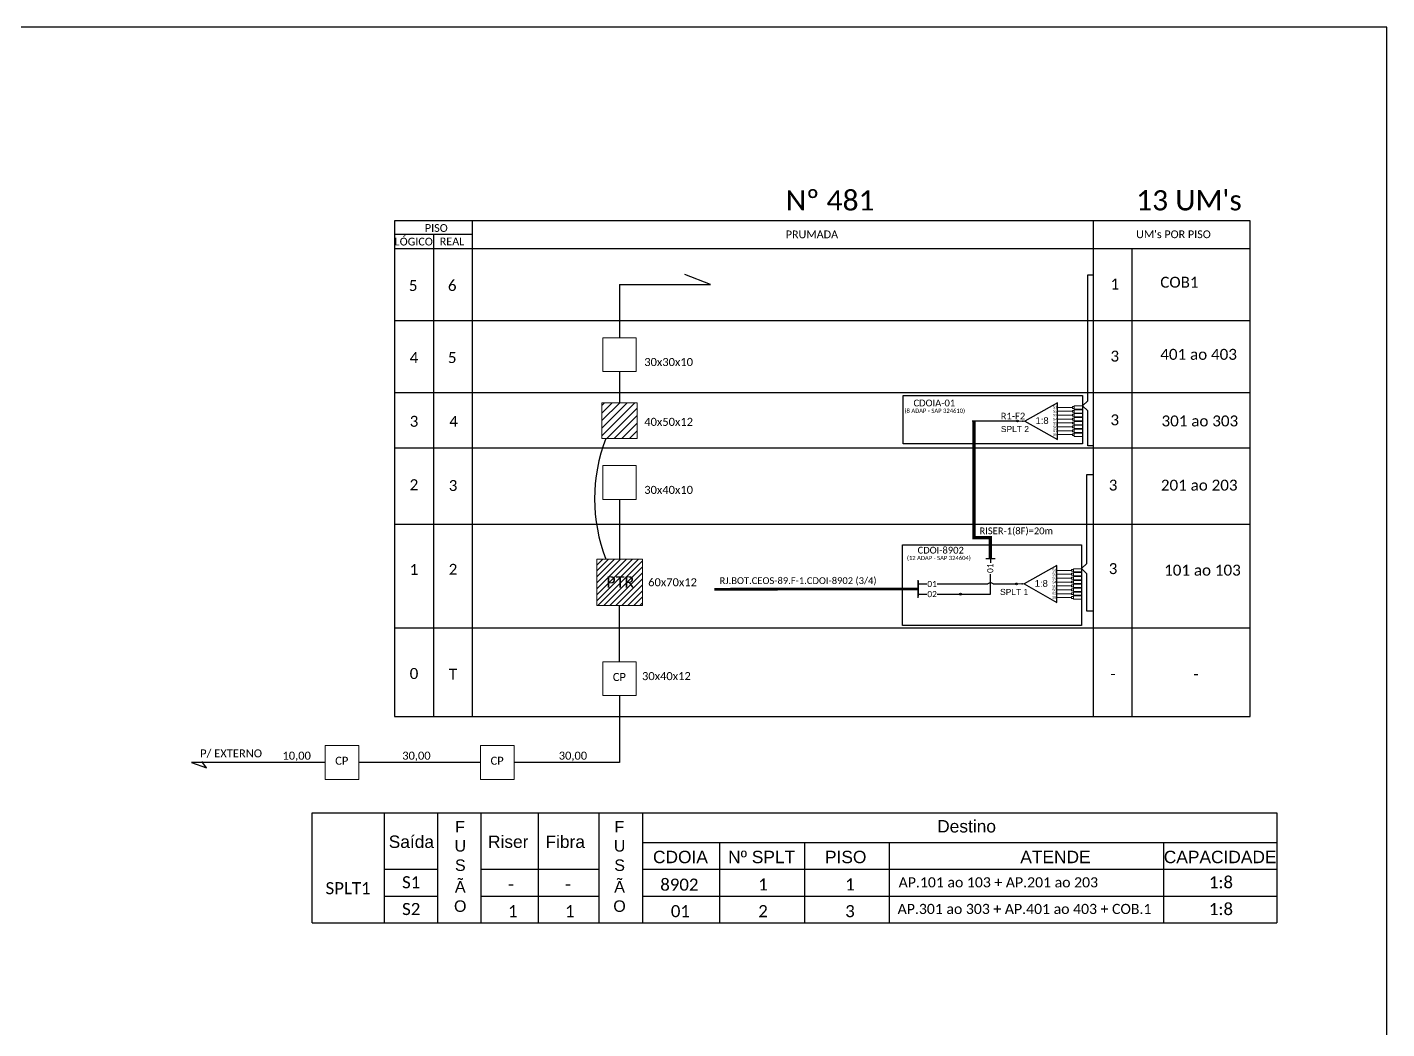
# Model space of a CAD drawing. Header units: metres. Extents: x -1286 to -445, y -500 to 94.
# Drawn here: x -848.1 to -445.1, y -202.8 to 94.2 of the extents above; entities that cross this region are included whole.
import ezdxf
from ezdxf.enums import TextEntityAlignment as Align

# ---------------------------------------------------------------- set-up
doc = ezdxf.new("R2010")
doc.units = ezdxf.units.M
doc.styles.add('ARIAL', font='arial.ttf')
doc.styles.add('WMF-Calibri0', font='calibri.ttf')

# ---------------------------------------------------------------- blocks, each defined once
blk = doc.blocks.new('SPLT_1-8_SC-APC')
at = {"color": 1}
blk.add_lwpolyline([(-7.37, -2.1), (-17.04, -7.55), (-7.37, -13), (-7.37, -2.1)], dxfattribs=at)
at = {"color": 3, "lineweight": 0}
for points in [[(-2.99, -3.51), (-7.37, -3.51)], [(-2.41, -3.02), (-2.41, -4)], [(-2.41, -3.02), (0, -3.02)], [(-2.41, -4), (0, -4)], [(-7.37, -4.66), (-2.99, -4.66)], [(-7.37, -5.82), (-2.99, -5.82)], [(-7.37, -6.97), (-2.99, -6.97)], [(-2.41, -4.17), (-2.41, -5.16)], [(-2.41, -4.17), (0, -4.17)], [(-2.41, -5.16), (0, -5.16)], [(-2.41, -5.32), (-2.41, -6.31)], [(-2.41, -5.32), (0, -5.32)], [(-2.41, -6.31), (0, -6.31)], [(-2.41, -6.48), (-2.41, -7.46)], [(-2.41, -6.48), (0, -6.48)], [(-2.41, -7.46), (0, -7.46)], [(-2.41, -7.63), (-2.41, -8.62)], [(-2.41, -7.63), (0, -7.63)], [(-7.37, -8.12), (-2.99, -8.12)], [(-7.37, -9.28), (-2.99, -9.28)], [(-7.37, -10.43), (-2.99, -10.43)], [(-7.37, -11.58), (-2.99, -11.58)], [(-2.41, -8.62), (0, -8.62)], [(-2.41, -8.78), (-2.41, -9.77)], [(-2.41, -8.78), (0, -8.78)], [(-2.41, -9.77), (0, -9.77)], [(-2.41, -9.94), (-2.41, -10.92)], [(-2.41, -9.94), (0, -9.94)], [(-2.41, -10.92), (0, -10.92)], [(-2.41, -11.09), (-2.41, -12.08)], [(-2.41, -11.09), (0, -11.09)], [(-2.41, -12.08), (0, -12.08)]]:
    blk.add_lwpolyline(points, dxfattribs=at)
for points in [[(-2.99, -3.22), (-2.41, -3.22), (-2.41, -3.8), (-2.99, -3.8)], [(-2.99, -4.38), (-2.41, -4.38), (-2.41, -4.95), (-2.99, -4.95)], [(-2.99, -5.53), (-2.41, -5.53), (-2.41, -6.1), (-2.99, -6.1)], [(-2.99, -6.68), (-2.41, -6.68), (-2.41, -7.26), (-2.99, -7.26)], [(-2.99, -7.84), (-2.41, -7.84), (-2.41, -8.41), (-2.99, -8.41)], [(-2.99, -8.99), (-2.41, -8.99), (-2.41, -9.56), (-2.99, -9.56)], [(-2.99, -10.14), (-2.41, -10.14), (-2.41, -10.72), (-2.99, -10.72)], [(-2.99, -11.3), (-2.41, -11.3), (-2.41, -11.87), (-2.99, -11.87)]]:
    blk.add_lwpolyline(points, close=True, dxfattribs=at)
at = {"color": 1, "lineweight": 0}
blk.add_lwpolyline([(-17.04, -7.55), (-19.26, -7.55)], dxfattribs=at)
at = {"color": 1, "style": 'ARIAL'}
for s, height, p in [('S1', 0.75, (-8.74, -3.78)), ('1:8', 2, (-13.91, -8.4)), ('S2', 0.75, (-8.74, -4.97)), ('S3', 0.75, (-8.74, -6.18)), ('S4', 0.75, (-8.74, -7.36)), ('S5', 0.75, (-8.74, -8.57)), ('S6', 0.75, (-8.74, -9.69)), ('S7', 0.75, (-8.74, -10.78)), ('S8', 0.75, (-8.74, -11.9))]:
    blk.add_text(s, height=height, dxfattribs=at).set_placement(p)
blk = doc.blocks.new('SPLITTER_')
blk.add_point((0, 0))
at = {"style": 'ARIAL', "flags": 4}
blk.add_attdef('SPLT', (0, -3.26), '', height=1.5, dxfattribs=at)

msp = doc.modelspace()

# ---------------------------------------------------------------- hatches: boundary and pattern name
h = msp.add_hatch()
h.set_pattern_fill('LINE', color=1, scale=0.5, angle=45)
h.set_pattern_definition([(45, (55.5941, 621.0766), (-1.122532, 1.122532), [])])
h.paths.add_polyline_path([(-667.29, -17.19), (-677.74, -17.19), (-677.74, -27.78), (-667.29, -27.78)])
h = msp.add_hatch(color=3)
h.dxf.hatch_style = 1
edge = h.paths.add_edge_path()
edge.add_arc((-554.56, -22.59), 0.242, 0, 360)
h = msp.add_hatch()
h.set_pattern_fill('ANSI31', color=1, scale=10, style=0)
h.set_pattern_definition([(45, (-1290.9188, -461.2339), (-0.8838835, 0.8838835), [])])
h.paths.add_polyline_path([(-679.3, -77.27), (-665.73, -77.27), (-665.73, -63.51), (-679.3, -63.51)])
h.paths.add_polyline_path([(-677.3, -72.92), (-667.21, -72.92), (-667.21, -67.77), (-677.3, -67.77)], flags=24)
h = msp.add_hatch(color=3)
h.dxf.hatch_style = 1
edge = h.paths.add_edge_path()
edge.add_arc((-554.83, -70.89), 0.256, 0, 360)
h = msp.add_hatch(color=3)
h.dxf.hatch_style = 1
edge = h.paths.add_edge_path()
edge.add_arc((-571.46, -73.93), 0.256, 0, 360)

# ---------------------------------------------------------------- linework, layer by layer
at = {"color": 5}
msp.add_line((-554.56, -22.59), (-567.95, -22.59), dxfattribs=at)
at = {"color": 3}
for p, q in [((-672.51, -45.84), (-672.51, -63.51)), ((-672.51, -93.95), (-672.51, -77.27))]:
    msp.add_line(p, q, dxfattribs=at)
at = {"color": 1}
msp.add_line((-584.03, -69.97), (-584.03, -74.55), dxfattribs=at)
for p, q in [((-763.6, -138.75), (-477.69, -138.75)), ((-763.6, -171.38), (-763.6, -138.75)), ((-742.28, -138.75), (-742.28, -171.38)), ((-726.52, -138.75), (-726.52, -171.38)), ((-713.57, -171.38), (-713.57, -138.75)), ((-696.66, -138.75), (-696.66, -171.38)), ((-678.64, -138.75), (-678.64, -171.38)), ((-665.68, -138.75), (-665.68, -171.38)), ((-477.69, -138.75), (-477.69, -171.38)), ((-665.68, -147.57), (-477.69, -147.57)), ((-642.87, -147.57), (-642.87, -171.38)), ((-617.72, -147.57), (-617.72, -171.38)), ((-592.63, -147.57), (-592.63, -171.38)), ((-511.27, -147.57), (-511.27, -171.38)), ((-742.28, -155.51), (-726.52, -155.51)), ((-713.57, -155.51), (-678.64, -155.51)), ((-665.68, -155.51), (-477.69, -155.51)), ((-742.28, -163.44), (-726.52, -163.44)), ((-713.57, -163.44), (-678.64, -163.44)), ((-665.68, -163.44), (-477.69, -163.44)), ((-763.6, -171.38), (-665.68, -171.38)), ((-713.57, -171.38), (-678.64, -171.38)), ((-665.68, -171.38), (-477.69, -171.38))]:
    msp.add_line(p, q)
msp.add_lwpolyline([(-1286.07, -499.81), (-445.07, -499.81), (-445.07, 94.19), (-1286.07, 94.19)], close=True)
at = {"color": 0}
for points in [[(-485.57, 36.8), (-739.25, 36.8)], [(-716.1, 32.69), (-739.25, 32.69)]]:
    msp.add_lwpolyline(points, dxfattribs=at)
for points in [[(-739.25, 36.8), (-739.25, -110.24)], [(-716.1, -110.24), (-716.1, 36.8)], [(-532.08, 36.8), (-532.08, -110.24)], [(-485.57, -110.24), (-485.57, 36.8)], [(-727.68, 32.69), (-727.68, -110.24)], [(-739.25, 28.58), (-485.57, 28.58)], [(-739.25, 28.58), (-485.57, 28.58)], [(-739.25, 28.58), (-485.57, 28.58)], [(-520.51, -110.24), (-520.51, 28.58)], [(-739.25, 7.21), (-485.57, 7.21)], [(-739.25, -14.16), (-485.57, -14.16)], [(-739.25, -30.54), (-485.57, -30.54)], [(-739.25, -53.16), (-485.57, -53.16)], [(-739.25, -83.94), (-485.57, -83.94)], [(-739.25, -110.24), (-485.57, -110.24)]]:
    msp.add_lwpolyline(points)
at = {"color": 3}
for points in [[(-672.51, 17.92), (-645.54, 17.92), (-653.16, 20.89)], [(-532.08, -29.97), (-533.73, -29.97), (-533.74, -19.57), (-535.3, -18.07), (-533.74, -16.56), (-533.74, 20.77), (-532.08, 20.77)], [(-672.51, 17.92), (-672.51, 2.11)], [(-672.51, -7.93), (-672.51, -17.19)], [(-532.31, -78.94), (-533.96, -78.94), (-533.97, -67.87), (-535.53, -66.36), (-533.97, -64.86), (-533.97, -38.45), (-532.32, -38.45)], [(-584.03, -70.9), (-581.43, -70.9)], [(-578.36, -70.9), (-569.08, -70.9)], [(-569.08, -70.89), (-563.35, -70.89)], [(-561.79, -70.89), (-554.83, -70.89)]]:
    msp.add_lwpolyline(points, dxfattribs=at)
at = {"color": 7, "lineweight": 0}
for points in [[(-667.56, 2.11), (-677.47, 2.11), (-677.47, -7.93), (-667.56, -7.93)], [(-667.56, -35.8), (-677.47, -35.8), (-677.47, -45.84), (-667.56, -45.84)], [(-667.56, -93.95), (-677.47, -93.95), (-677.47, -103.99), (-667.56, -103.99)], [(-749.86, -118.79), (-759.76, -118.79), (-759.76, -128.83), (-749.86, -128.83)], [(-703.8, -118.79), (-713.7, -118.79), (-713.7, -128.83), (-703.8, -128.83)]]:
    msp.add_lwpolyline(points, close=True, dxfattribs=at)
at = {"color": 1}
for points in [[(-588.43, -15.05), (-535.3, -15.05), (-535.3, -29.37), (-588.43, -29.37)], [(-588.66, -59.29), (-535.53, -59.29), (-535.53, -83.19), (-588.66, -83.19)]]:
    msp.add_lwpolyline(points, close=True, dxfattribs=at)
at = {"color": 1, "lineweight": 0}
for points in [[(-677.74, -17.19), (-667.29, -17.19), (-667.29, -27.78), (-677.74, -27.78)], [(-679.3, -63.51), (-665.73, -63.51), (-665.73, -77.27), (-679.3, -77.27)]]:
    msp.add_lwpolyline(points, close=True, dxfattribs=at)
at = {"color": 5, "const_width": 1}
msp.add_lwpolyline([(-567.43, -22.59), (-567.43, -57.2), (-562.64, -57.2), (-562.64, -63.32)], dxfattribs=at)
at = {"color": 3}
msp.add_lwpolyline([(-676.61, -27.78, 0.186256), (-676.6, -63.51)], format="xyb", dxfattribs=at)
at = {"color": 5}
for points in [[(-563.92, -63.34), (-561.13, -63.34)], [(-562.57, -63.34), (-562.57, -64.65)], [(-571.46, -73.93), (-562.57, -73.93), (-562.57, -68.01)]]:
    msp.add_lwpolyline(points, dxfattribs=at)
at = {"color": 1}
msp.add_lwpolyline([(-644.39, -72.45, 0.8, 0.8, 0), (-584.03, -72.41, 0.8, 0.8, 0)], format="xyseb", dxfattribs=at)
for points in [[(-584.03, -75.02), (-584.03, -69.81)], [(-672.51, -103.99), (-672.51, -123.81), (-703.8, -123.81)], [(-799.39, -123.81), (-794.98, -125.4)], [(-759.76, -123.81), (-799.39, -123.81)], [(-794.98, -125.4), (-796.38, -123.57)], [(-713.7, -123.81), (-749.86, -123.81)]]:
    msp.add_lwpolyline(points, dxfattribs=at)
at = {"color": 2}
for points in [[(-584.03, -73.93), (-581.43, -73.93)], [(-578.36, -73.93), (-571.46, -73.93)]]:
    msp.add_lwpolyline(points, dxfattribs=at)
at = {"color": 3}
for centre, radius in [((-554.56, -22.59), 0.242), ((-554.83, -70.89), 0.256), ((-571.46, -73.93), 0.256)]:
    msp.add_circle(centre, radius, dxfattribs=at)
msp.add_arc((-562.57, -71.64), 1.08, 43.7403, 136.2597, dxfattribs=at)

# ---------------------------------------------------------------- block references
for p in [(-535.3, -15.05), (-535.53, -63.35)]:
    msp.add_blockref('SPLT_1-8_SC-APC', p, dxfattribs=at)
at = {"color": 7}
ref = msp.add_blockref('SPLITTER_', (-552.95, -22.59), dxfattribs=dict(at, xscale=-1))
ref.add_attrib('SPLT', 'SPLT 2', (-559.48, -25.86), dxfattribs={"height": 1.79, "style": 'ARIAL'})
ref = msp.add_blockref('SPLITTER_', (-553.18, -70.89), dxfattribs=dict(at, xscale=-1))
ref.add_attrib('SPLT', 'SPLT 1', (-559.71, -74.15), dxfattribs={"height": 1.79, "style": 'ARIAL'})

# ---------------------------------------------------------------- texts
at = {"color": 0, "style": 'WMF-Calibri0'}
for s, height, p in [('Nº 481', 6, (-623.25, 39.84)), ("13 UM's", 6, (-519.38, 39.87)), ('  LÓGICO', 2.3, (-740.83, 29.47)), ('     PISO', 2.3, (-734.29, 33.5)), ('PRUMADA', 2.3, (-623.25, 31.61)), ("UM's POR PISO", 2.3, (-519.38, 31.64)), ('    REAL', 2.3, (-729.07, 29.53))]:
    msp.add_text(s, height=height, dxfattribs=at).set_placement(p)
at = {"color": 7, "style": 'WMF-Calibri0'}
for s, height, p in [('COB1', 3.24, (-512.22, 16.95)), ('30x30x10', 2.373, (-665.2, -6.28)), ('401 ao 403', 3.24, (-512.22, -4.43)), ('40x50x12', 2.373, (-665.2, -24.02)), ('301 ao 303', 3.24, (-511.85, -24.18)), ('201 ao 203', 3.24, (-512.04, -43.22)), ('30x40x10', 2.373, (-665.2, -44.19)), ('101 ao 103', 3.24, (-511.08, -68.42)), ('PTR', 3.433, (-676.44, -72.04)), ('60x70x12', 2.373, (-664.03, -71.58)), ('CP', 2.373, (-674.52, -99.67)), ('30x40x12', 2.373, (-665.86, -99.41)), ('-', 3.24, (-502.42, -99.19)), ('P/ EXTERNO', 2.373, (-796.86, -122.32)), ('CP', 2.373, (-756.82, -124.5)), ('CP', 2.373, (-710.76, -124.5)), ('-', 3.59, (-705.57, -161.77)), ('-', 3.59, (-688.67, -161.77)), ('8902', 3.585, (-660.45, -161.85)), ('1', 3.59, (-631.4, -161.77)), ('1', 3.59, (-605.63, -161.77)), ('AP.101 ao 103 + AP.201 ao 203', 3, (-589.79, -160.87)), ('1', 3.59, (-705.57, -169.71)), ('1', 3.59, (-688.67, -169.71)), ('01', 3.585, (-657.32, -169.71)), ('2', 3.59, (-631.4, -169.71)), ('3', 3.59, (-605.63, -169.71)), ('AP.301 ao 303 + AP.401 ao 403 + COB.1', 3, (-590.09, -168.76))]:
    msp.add_text(s, height=height, dxfattribs=at).set_placement(p)
at = {"color": 1, "style": 'WMF-Calibri0'}
for s, p in [('(8 ADAP - SAP 324610)', (-579.07, -20.17)), ('(12 ADAP - SAP 324604)', (-577.86, -63.82))]:
    msp.add_text(s, height=1.25, dxfattribs=at).set_placement(p, align=Align.CENTER)
for s, p in [('CDOIA-01', (-585.38, -18.24)), ('CDOI-8902', (-584.17, -61.89)), ('RJ.BOT.CEOS-89.F-1.CDOI-8902 (3/4)', (-642.87, -70.91))]:
    msp.add_text(s, height=2, dxfattribs=at).set_placement(p)
at = {"color": 5, "style": 'WMF-Calibri0'}
for s, p in [('R1-F2', (-559.5, -22.12)), ('RISER-1(8F)=20m', (-565.81, -56.15))]:
    msp.add_text(s, height=2, dxfattribs=at).set_placement(p)
at = {"color": 7, "style": 'WMF-Calibri0'}
msp.add_text('01', height=1.793, rotation=90.1688, dxfattribs=at).set_placement((-562.64, -66.23), align=Align.MIDDLE_CENTER)
for s, height, p in [('01', 1.793, (-579.87, -70.9)), ('02', 1.793, (-579.87, -73.91)), ('10,00', 2.373, (-768.24, -121.81)), ('30,00', 2.373, (-732.74, -121.81)), ('30,00', 2.373, (-686.34, -121.81))]:
    msp.add_text(s, height=height, dxfattribs=at).set_placement(p, align=Align.MIDDLE_CENTER)
at = {"style": 'ARIAL'}
for s, p in [('Destino', (-569.65, -142.75)), ('Saída', (-734.24, -147.33)), ('Riser', (-705.53, -147.33)), ('Fibra', (-688.63, -147.33)), ('CDOIA', (-654.47, -151.85)), ('Nº SPLT', (-630.4, -151.85)), ('PISO', (-605.48, -151.85)), ('ATENDE', (-543.3, -151.85)), ('CAPACIDADE', (-494.47, -151.85))]:
    msp.add_text(s, height=3.68, dxfattribs=at).set_placement(p, align=Align.MIDDLE_CENTER)
at = {"linetype": 'Continuous', "style": 'ARIAL'}
for s, p in [('F', (-721.28, -144.59)), ('F', (-674.05, -144.59)), ('U', (-721.45, -150.26)), ('U', (-674.22, -150.26)), ('S', (-721.31, -155.99)), ('S', (-674.08, -155.99)), ('Ã', (-721.33, -162.39)), ('Ã', (-674.1, -162.39)), ('O', (-721.6, -168.12)), ('O', (-674.37, -168.12))]:
    msp.add_text(s, height=3.4, dxfattribs=at).set_placement(p)
at = {"color": 7, "style": 'WMF-Calibri0'}
for tag, flags, p in [('5', 4, (-733.71, 17.6)), ('6', 4, (-722.13, 17.6)), ('1', 4, (-525.71, 18.03)), ('4', 4, (-733.46, -3.77)), ('5', 4, (-722.13, -3.77)), ('3', 4, (-525.71, -3.34)), ('3', 4, (-733.46, -22.67)), ('4', 4, (-721.72, -22.67)), ('3', 4, (-525.71, -22.24)), ('2', 4, (-733.46, -41.47)), ('3', 4, (-721.89, -41.71)), ('3', 4, (-526.22, -41.59)), ('1', 4, (-733.46, -66.59)), ('2', 12, (-721.89, -66.55)), ('3', 4, (-526.22, -66.35)), ('0', 4, (-733.46, -97.45)), ('T', 4, (-721.89, -97.68)), ('-', 4, (-526.22, -97.56))]:
    msp.add_attdef(tag, text='XX', height=3.24, dxfattribs=dict(at, flags=flags)).set_placement(p, align=Align.MIDDLE_CENTER)
at = {"color": 7, "lineweight": 0, "style": 'WMF-Calibri0', "flags": 8}
for tag, p, s, height in [('SPLT1', (-759.68, -162.9), 'XX', 3.585), ('S1', (-736.99, -161.14), 'S1', 3.585), ('1:8', (-497.83, -161.14), '1:8', 3.585), ('S2', (-736.99, -169.08), '-', 3.59), ('1:8', (-497.83, -169.08), '-', 3.59)]:
    msp.add_attdef(tag, p, s, height=height, dxfattribs=at)

doc.saveas('drawing.dxf')
